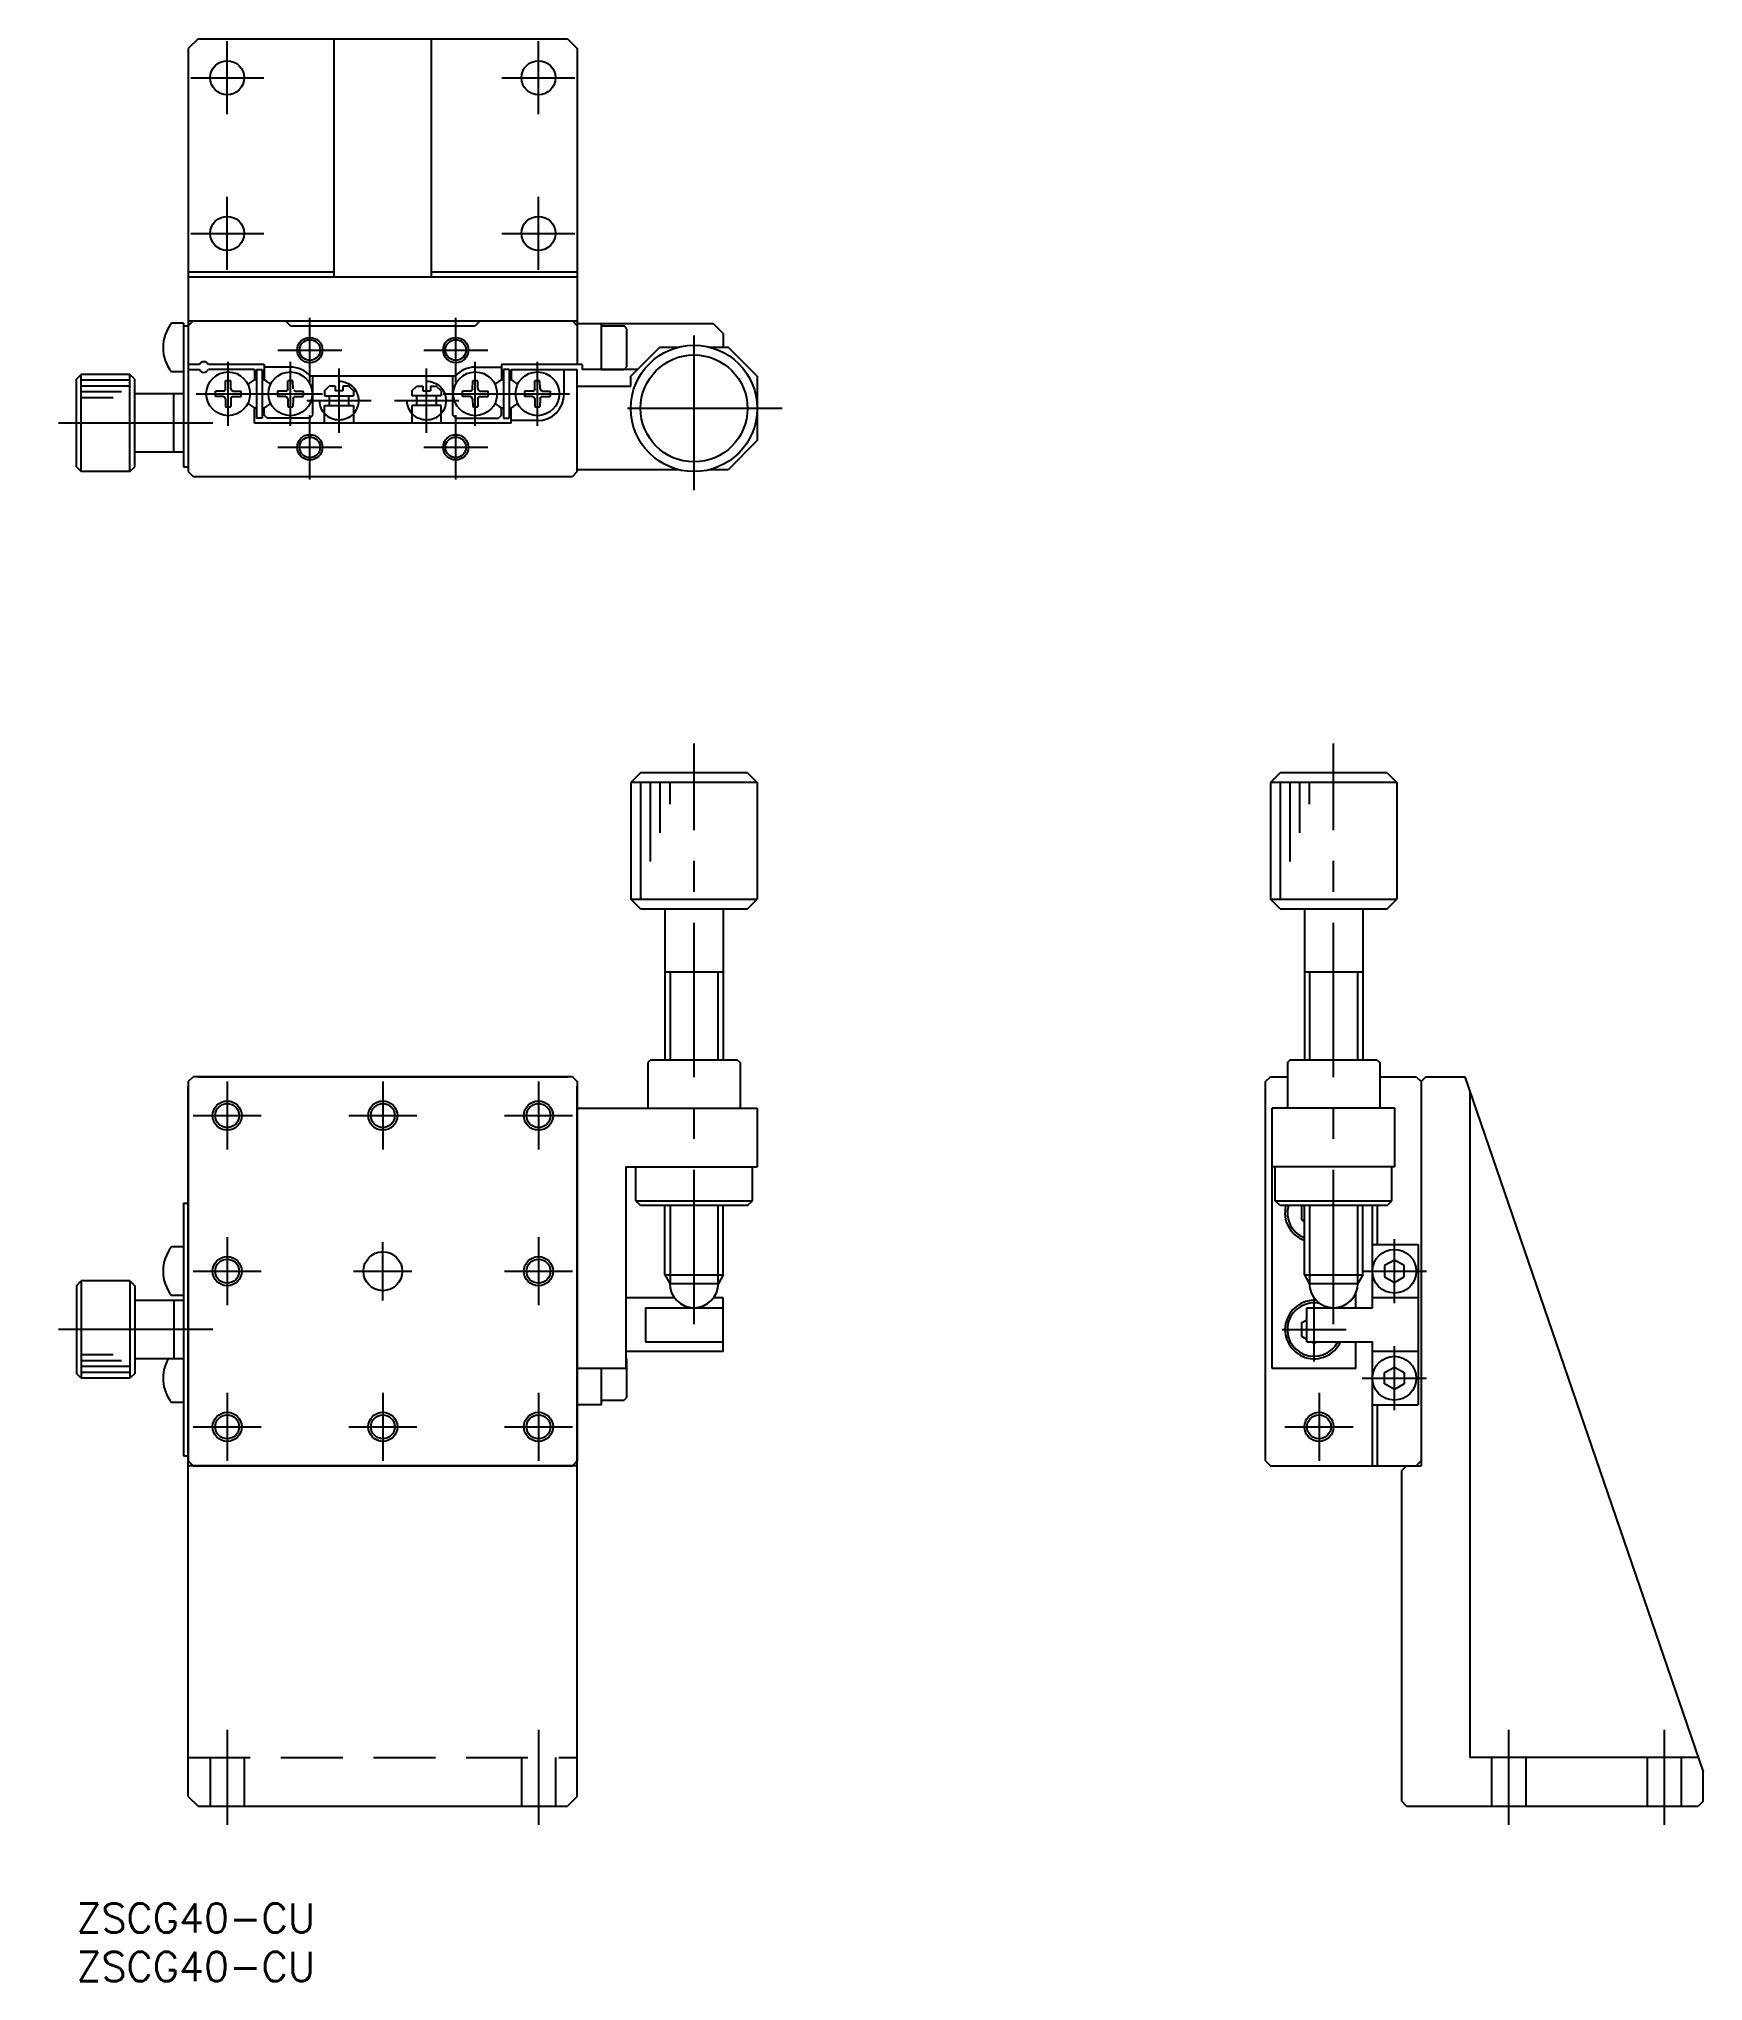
# Model space of a CAD drawing. Extents: x -4 to 167, y -8 to 192.
import ezdxf

# ---------------------------------------------------------------- set-up
doc = ezdxf.new("R2010")
doc.units = 0
doc.header["$LTSCALE"] = 0.5
doc.linetypes.add('CENTER', pattern=[50.8, 31.75, -6.35, 6.35, -6.35])
doc.linetypes.add('DASHED', pattern=[19.05, 12.7, -6.35])
for name, color, linetype in [('MSM_CENTER', 1, 'CENTER'), ('MSM_CONTINUOUS', 7, 'CONTINUOUS'), ('MSM_DASHED', 4, 'DASHED'), ('MSM_NARROW', 5, 'CONTINUOUS'), ('MSM_PART_NUMBER', 7, 'CONTINUOUS')]:
    doc.layers.add(name, color=color, linetype=linetype)
doc.styles.get("Standard").update_dxf_attribs({"font": 'txt.shx', "height": 3, "bigfont": 'bigfont.shx'})

# ---------------------------------------------------------------- blocks, each defined once
blk = doc.blocks.new('*U2')
at = {"layer": 'MSM_PART_NUMBER'}
blk.add_text('ZSCG40-CU', height=3, dxfattribs=at).set_placement((0, -3))
blk = doc.blocks.new('*U3')
at = {"layer": 'MSM_PART_NUMBER'}
blk.add_text('ZSCG40-CU', height=3, dxfattribs=at).set_placement((0, -8))

msp = doc.modelspace()

# ---------------------------------------------------------------- linework, layer by layer
at = {"layer": 'MSM_CENTER'}
for p, q in [((15.5, 183.97), (15.5, 191.47)), ((47.5, 183.97), (47.5, 191.47)), ((11.75, 187.72), (19.25, 187.72)), ((43.75, 187.72), (51.25, 187.72)), ((15.5, 167.97), (15.5, 175.47)), ((47.5, 167.97), (47.5, 175.47)), ((11.75, 171.72), (19.25, 171.72)), ((43.75, 171.72), (51.25, 171.72)), ((24, 156.42), (24, 163.02)), ((39, 156.42), (39, 163.02)), ((63.5, 145.33), (63.5, 161.77)), ((15.6, 151.92), (15.6, 158.52)), ((20.7, 159.72), (27.3, 159.72)), ((22, 151.92), (22, 158.52)), ((27, 151.22), (27, 157.82)), ((35.7, 159.72), (42.3, 159.72)), ((36, 151.22), (36, 157.82)), ((41, 151.92), (41, 158.52)), ((47.4, 151.92), (47.4, 158.52)), ((12.3, 155.22), (25.3, 155.22)), ((23.7, 154.52), (30.3, 154.52)), ((32.7, 154.52), (39.3, 154.52)), ((37.7, 155.22), (44.3, 155.22)), ((44.1, 155.22), (50.7, 155.22)), ((14.02, 152.22), (-3.87, 152.22)), ((24, 146.42), (24, 153.02)), ((39, 146.42), (39, 153.02)), ((72.55, 153.72), (55.04, 153.72)), ((20.7, 149.72), (27.3, 149.72)), ((35.7, 149.72), (42.3, 149.72)), ((63.5, 59.56), (63.5, 119.25)), ((129.26, 59.56), (129.26, 119.25)), ((15.5, 84.5), (15.5, 77.5)), ((31.5, 84.5), (31.5, 77.5)), ((47.5, 84.5), (47.5, 77.5)), ((12, 81), (19, 81)), ((28, 81), (35, 81)), ((44, 81), (51, 81)), ((15.5, 68.5), (15.5, 61.5)), ((31.5, 62), (31.5, 68)), ((47.5, 68.5), (47.5, 61.5)), ((135.51, 61.7), (135.51, 68.3)), ((12, 65), (19, 65)), ((28.5, 65), (34.5, 65)), ((44, 65), (51, 65)), ((132.21, 65), (138.81, 65)), ((127.26, 55.7), (127.26, 62.3)), ((14.02, 59), (-3.87, 59)), ((123.96, 59), (130.56, 59)), ((135.51, 50.7), (135.51, 57.3)), ((132.21, 54), (138.81, 54)), ((15.5, 52.5), (15.5, 45.5)), ((31.5, 52.5), (31.5, 45.5)), ((47.5, 52.5), (47.5, 45.5)), ((127.76, 52.5), (127.76, 45.5)), ((12, 49), (19, 49)), ((28, 49), (35, 49)), ((44, 49), (51, 49)), ((124.26, 49), (131.26, 49)), ((15.5, 17.85), (15.5, 8.09)), ((47.5, 17.85), (47.5, 8.09)), ((147.26, 17.85), (147.26, 8.09)), ((163.26, 17.85), (163.26, 8.09))]:
    msp.add_line(p, q, dxfattribs=at)
at = {"layer": 'MSM_CONTINUOUS'}
for p, q in [((12.5, 191.72), (11.5, 190.72)), ((11.5, 190.72), (11.5, 147.22)), ((12.5, 191.72), (50.5, 191.72)), ((26.5, 167.22), (26.5, 191.72)), ((36.5, 167.22), (36.5, 191.72)), ((50.5, 191.72), (51.5, 190.72)), ((51.5, 190.72), (51.5, 158.22)), ((26.5, 167.72), (11.5, 167.72)), ((51.5, 167.22), (11.5, 167.22)), ((51.5, 167.72), (36.5, 167.72)), ((11, 162.47), (9.78, 162.47)), ((11, 162.47), (11, 147.72)), ((11, 162.22), (11.5, 162.22)), ((12, 162.72), (11.5, 162.22)), ((11.5, 162.72), (51.5, 162.72)), ((21.5, 162.72), (22, 162.22)), ((22, 162.22), (41, 162.22)), ((41.5, 162.72), (41, 162.22)), ((51, 162.72), (51.5, 162.22)), ((65.5, 162.42), (51.5, 162.42)), ((54, 157.72), (54, 162.42)), ((54, 162.22), (56.3, 162.22)), ((56.6, 161.92), (56.3, 162.22)), ((56.6, 158.02), (56.6, 161.92)), ((66.5, 161.42), (65.5, 162.42)), ((57, 157.02), (60, 160.02)), ((60, 160.02), (61.9, 160.02)), ((65.1, 160.02), (67, 160.02)), ((66.5, 161.42), (66.5, 160.02)), ((70, 157.02), (67, 160.02)), ((12.64, 158.22), (11.5, 158.22)), ((19.3, 158.22), (13.56, 158.22)), ((19.3, 158.22), (19.3, 156.64)), ((22, 157.97), (19.3, 157.97)), ((41, 157.97), (43.7, 157.97)), ((43.7, 158.22), (43.7, 156.64)), ((52, 158.22), (43.7, 158.22)), ((52, 158.22), (52, 157.72)), ((56.6, 158.02), (56.3, 157.72)), ((0.5, 157.22), (0, 156.72)), ((0, 147.72), (0, 156.72)), ((0.5, 147.22), (0.5, 157.22)), ((5.5, 157.22), (0.5, 157.22)), ((5.5, 147.22), (5.5, 157.22)), ((6, 156.72), (5.5, 157.22)), ((6, 147.72), (6, 156.72)), ((11, 157.47), (9.78, 157.47)), ((11.5, 157.72), (12.64, 157.72)), ((18.3, 157.72), (13.56, 157.72)), ((15.33, 155.72), (15.34, 156.55)), ((15.87, 155.72), (15.86, 156.55)), ((18.3, 157.72), (18.3, 156.64)), ((18.5, 157.72), (18.5, 152.72)), ((18.5, 157.72), (19.1, 157.72)), ((19.1, 157.72), (19.1, 152.72)), ((21.73, 155.72), (21.74, 156.55)), ((22.27, 155.72), (22.26, 156.55)), ((38.92, 157.02), (24.08, 157.02)), ((24.3, 153.02), (24.3, 157.02)), ((25.5, 155.52), (26, 156.02)), ((26.6, 156.02), (26, 156.02)), ((26.6, 156.02), (26.6, 155.52)), ((28, 156.02), (27.4, 156.02)), ((27.4, 156.02), (27.4, 155.52)), ((28.5, 155.52), (28, 156.02)), ((34.5, 155.52), (35, 156.02)), ((35, 156.02), (35.6, 156.02)), ((35.6, 156.02), (35.6, 155.52)), ((36.4, 156.02), (37, 156.02)), ((36.4, 156.02), (36.4, 155.52)), ((37.5, 155.52), (37, 156.02)), ((38.7, 153.02), (38.7, 157.02)), ((40.73, 155.72), (40.74, 156.55)), ((41.27, 155.72), (41.26, 156.55)), ((43.9, 157.72), (43.9, 152.72)), ((44.5, 157.72), (43.9, 157.72)), ((44.5, 157.72), (44.5, 152.72)), ((44.7, 157.72), (44.7, 156.64)), ((44.7, 157.72), (51.5, 157.72)), ((47.13, 155.72), (47.14, 156.55)), ((47.67, 155.72), (47.66, 156.55)), ((50.15, 155.22), (50.15, 157.72)), ((51.5, 147.22), (51.5, 157.72)), ((51.5, 156.02), (57, 156.02)), ((57.7, 157.72), (52, 157.72)), ((54, 157.72), (56.3, 157.72)), ((57, 156.02), (57, 157.02)), ((70, 157.02), (70, 150.42)), ((11, 155.22), (6, 155.22)), ((10, 149.22), (10, 155.22)), ((15.12, 155.5), (14.28, 155.48)), ((15.12, 154.95), (14.28, 154.96)), ((15.12, 155.5), (15.25, 155.56)), ((15.12, 154.95), (15.25, 154.89)), ((15.33, 155.72), (15.25, 155.56)), ((15.33, 154.72), (15.25, 154.89)), ((15.33, 154.72), (15.34, 153.9)), ((15.87, 154.72), (15.86, 153.9)), ((15.87, 155.72), (15.95, 155.56)), ((15.87, 154.72), (15.95, 154.89)), ((16.08, 155.5), (15.95, 155.56)), ((16.08, 154.95), (15.95, 154.89)), ((16.08, 155.5), (16.92, 155.48)), ((16.08, 154.95), (16.92, 154.96)), ((18.3, 152.22), (18.3, 153.81)), ((19.3, 153.02), (19.3, 153.81)), ((21.52, 155.5), (20.68, 155.48)), ((21.52, 154.95), (20.68, 154.96)), ((21.52, 155.5), (21.65, 155.56)), ((21.52, 154.95), (21.65, 154.89)), ((21.73, 155.72), (21.65, 155.56)), ((21.73, 154.72), (21.65, 154.89)), ((21.73, 154.72), (21.74, 153.9)), ((22.27, 154.72), (22.26, 153.9)), ((22.27, 154.72), (22.35, 154.89)), ((22.48, 155.5), (22.35, 155.56)), ((22.48, 154.95), (22.35, 154.89)), ((22.48, 155.5), (23.32, 155.48)), ((22.48, 154.95), (23.32, 154.96)), ((25.5, 155.52), (25.5, 155.02)), ((25.5, 155.02), (28.5, 155.02)), ((25.5, 154.02), (28.5, 154.02)), ((25.5, 152.22), (25.5, 154.02)), ((26, 155.02), (26, 154.02)), ((27.4, 155.52), (26.6, 155.52)), ((28, 154.02), (28, 155.02)), ((28.5, 155.52), (28.5, 155.02)), ((28.5, 154.02), (28.5, 152.22)), ((34.5, 155.52), (34.5, 155.02)), ((37.5, 155.02), (34.5, 155.02)), ((37.5, 154.02), (34.5, 154.02)), ((34.5, 154.02), (34.5, 152.22)), ((35, 154.02), (35, 155.02)), ((35.6, 155.52), (36.4, 155.52)), ((37, 155.02), (37, 154.02)), ((37.5, 155.52), (37.5, 155.02)), ((37.5, 152.22), (37.5, 154.02)), ((40.52, 155.5), (39.68, 155.48)), ((40.52, 154.95), (39.68, 154.96)), ((40.52, 155.5), (40.65, 155.56)), ((40.52, 154.95), (40.65, 154.89)), ((40.73, 155.72), (40.65, 155.56)), ((40.73, 154.72), (40.65, 154.89)), ((40.73, 154.72), (40.74, 153.9)), ((41.27, 154.72), (41.26, 153.9)), ((41.27, 155.72), (41.35, 155.56)), ((41.27, 154.72), (41.35, 154.89)), ((41.48, 155.5), (41.35, 155.56)), ((41.48, 154.95), (41.35, 154.89)), ((41.48, 155.5), (42.32, 155.48)), ((41.48, 154.95), (42.32, 154.96)), ((43.7, 153.02), (43.7, 153.81)), ((44.7, 152.22), (44.7, 153.81)), ((46.92, 155.5), (46.08, 155.48)), ((46.92, 154.95), (46.08, 154.96)), ((46.92, 155.5), (47.05, 155.56)), ((46.92, 154.95), (47.05, 154.89)), ((47.13, 155.72), (47.05, 155.56)), ((47.13, 154.72), (47.05, 154.89)), ((47.13, 154.72), (47.14, 153.9)), ((47.67, 154.72), (47.66, 153.9)), ((47.67, 155.72), (47.75, 155.56)), ((47.67, 154.72), (47.75, 154.89)), ((47.88, 155.5), (47.75, 155.56)), ((47.88, 154.95), (47.75, 154.89)), ((47.88, 155.5), (48.72, 155.48)), ((47.88, 154.95), (48.72, 154.96)), ((44.7, 152.22), (18.3, 152.22)), ((19.1, 152.72), (18.5, 152.72)), ((19.6, 152.72), (19.3, 153.02)), ((24, 152.72), (19.6, 152.72)), ((24, 152.72), (24.3, 153.02)), ((39, 152.72), (38.7, 153.02)), ((39, 152.72), (43.4, 152.72)), ((43.7, 153.02), (43.4, 152.72)), ((43.9, 152.72), (44.5, 152.72)), ((47.4, 152.47), (44.7, 152.47)), ((70, 150.42), (67, 147.42)), ((11, 149.22), (6, 149.22)), ((0, 147.72), (0.5, 147.22)), ((5.5, 147.22), (0.5, 147.22)), ((5.5, 147.22), (6, 147.72)), ((11, 147.72), (11.5, 147.72)), ((11.5, 147.22), (12, 146.72)), ((12, 146.72), (51, 146.72)), ((51.5, 147.22), (51, 146.72)), ((61.9, 147.42), (51.5, 147.42)), ((67, 147.42), (65.1, 147.42)), ((58, 116.25), (57, 115.25)), ((69, 116.25), (58, 116.25)), ((69, 116.25), (70, 115.25)), ((123.76, 116.25), (122.76, 115.25)), ((134.76, 116.25), (123.76, 116.25)), ((134.76, 116.25), (135.76, 115.25)), ((70, 115.25), (57, 115.25)), ((57, 115.25), (57, 103.25)), ((70, 115.25), (70, 103.25)), ((122.76, 115.25), (122.76, 103.25)), ((135.76, 115.25), (122.76, 115.25)), ((135.76, 115.25), (135.76, 103.25)), ((57, 103.25), (70, 103.25)), ((58, 102.25), (57, 103.25)), ((58, 102.25), (69, 102.25)), ((60.5, 102.25), (60.5, 86.75)), ((66.5, 102.25), (66.5, 86.75)), ((69, 102.25), (70, 103.25)), ((122.76, 103.25), (135.76, 103.25)), ((123.76, 102.25), (122.76, 103.25)), ((123.76, 102.25), (134.76, 102.25)), ((126.26, 102.25), (126.26, 86.75)), ((132.26, 102.25), (132.26, 86.75)), ((134.76, 102.25), (135.76, 103.25)), ((66.5, 95.75), (60.5, 95.75)), ((132.26, 95.75), (126.26, 95.75)), ((59.05, 86.75), (58.75, 86.45)), ((58.75, 86.45), (58.75, 81.75)), ((59.05, 86.75), (67.95, 86.75)), ((67.95, 86.75), (68.25, 86.45)), ((68.25, 86.45), (68.25, 81.75)), ((124.81, 86.75), (124.51, 86.45)), ((124.51, 86.45), (124.51, 81.75)), ((124.81, 86.75), (133.71, 86.75)), ((133.71, 86.75), (134.01, 86.45)), ((134.01, 86.45), (134.01, 81.75)), ((11.5, 84.5), (12, 85)), ((11.5, 84.5), (11.5, 45.5)), ((11.5, 11), (11.5, 84)), ((51, 85), (12, 85)), ((12.5, 85), (50.5, 85)), ((51, 85), (51.5, 84.5)), ((51.5, 84.5), (51.5, 45.5)), ((51.5, 11), (51.5, 84)), ((122.26, 84.5), (122.76, 85)), ((122.26, 45.5), (122.26, 84.5)), ((122.76, 85), (124.51, 85)), ((134.01, 85), (137.76, 85)), ((137.76, 85), (138.26, 84.5)), ((138.76, 85), (138.26, 84.5)), ((138.26, 84.5), (138.26, 45)), ((138.76, 85), (142.76, 85)), ((142.76, 85), (167.26, 13.54)), ((143.26, 83.54), (143.26, 15)), ((51.5, 81.75), (70, 81.75)), ((70, 81.75), (70, 75.75)), ((122.96, 55), (122.96, 81.75)), ((135.56, 81.75), (122.96, 81.75)), ((135.56, 75.75), (135.56, 81.75)), ((56.5, 75.75), (56.5, 55)), ((56.5, 75.75), (70, 75.75)), ((57.5, 72.25), (57.5, 75.75)), ((69.5, 72.25), (69.5, 75.75)), ((135.56, 75.75), (122.96, 75.75)), ((123.26, 72.25), (123.26, 75.75)), ((135.26, 72.25), (135.26, 75.75)), ((11, 72), (11, 46)), ((11, 72), (11.5, 72)), ((57.5, 72.25), (69.5, 72.25)), ((58, 71.75), (57.5, 72.25)), ((69, 71.75), (69.5, 72.25)), ((123.26, 72.25), (135.26, 72.25)), ((123.76, 71.75), (123.26, 72.25)), ((134.76, 71.75), (135.26, 72.25)), ((69, 71.75), (58, 71.75)), ((60.5, 64.62), (60.5, 71.75)), ((66.5, 64.62), (66.5, 71.75)), ((134.76, 71.75), (123.76, 71.75)), ((126.01, 71.72), (126.06, 71.75)), ((126.01, 70.28), (126.01, 71.72)), ((126.26, 70.13), (126.01, 70.28)), ((126.26, 64.62), (126.26, 71.75)), ((132.26, 64.62), (132.26, 71.75)), ((133.26, 61.25), (133.26, 71.75)), ((133.76, 67.75), (133.76, 71.75)), ((11, 67.5), (9.78, 67.5)), ((133.26, 67.75), (137.96, 67.75)), ((135.51, 66.15), (134.51, 65.58)), ((136.51, 65.58), (135.51, 66.15)), ((137.96, 67.75), (137.96, 51.25)), ((0, 63.5), (0.5, 64)), ((0.5, 64), (0.5, 54)), ((5.5, 64), (0.5, 64)), ((5.5, 64), (5.5, 54)), ((5.5, 64), (6, 63.5)), ((60.5, 64.62), (66.5, 64.62)), ((60.5, 64.62), (61, 63.75)), ((66.5, 64.62), (66, 63.75)), ((126.26, 64.62), (132.26, 64.62)), ((126.26, 64.62), (126.76, 63.75)), ((132.26, 64.62), (131.76, 63.75)), ((134.51, 65.58), (134.51, 64.42)), ((134.51, 64.42), (135.51, 63.85)), ((135.51, 63.85), (136.51, 64.42)), ((136.51, 64.42), (136.51, 65.58)), ((0, 63.5), (0, 54.5)), ((6, 63.5), (6, 54.5)), ((11, 62), (6, 62)), ((11, 62.5), (9.78, 62.5)), ((10, 62), (10, 56)), ((61.5, 62.25), (56.5, 62.25)), ((61, 63.75), (66, 63.75)), ((66.5, 62.25), (65.5, 62.25)), ((66.5, 56.75), (66.5, 62.25)), ((126.76, 63.75), (131.76, 63.75)), ((131.56, 61.25), (131.56, 62.77)), ((137.96, 62.25), (133.26, 62.25)), ((58.5, 61.25), (58.5, 57.75)), ((58.5, 61.25), (66.5, 61.25)), ((126.01, 59.72), (126.51, 60.01)), ((126.51, 61.25), (133.26, 61.25)), ((126.51, 57.75), (126.51, 61.25)), ((126.01, 58.28), (126.01, 59.72)), ((126.51, 57.99), (126.01, 58.28)), ((11, 56), (6, 56)), ((66.5, 56.75), (56.5, 56.75)), ((56.5, 56.05), (56.6, 55.95)), ((56.6, 52.05), (56.6, 55.95)), ((58.5, 57.75), (66.5, 57.75)), ((126.51, 57.75), (133.26, 57.75)), ((127.26, 57.56), (126.92, 57.75)), ((127.59, 57.75), (127.26, 57.56)), ((131.56, 55), (131.56, 57.75)), ((133.26, 45), (133.26, 57.75)), ((137.96, 56.75), (133.26, 56.75)), ((0.5, 54), (0, 54.5)), ((5.5, 54), (0.5, 54)), ((6, 54.5), (5.5, 54)), ((56.5, 55), (51.5, 55)), ((54, 51.25), (54, 55)), ((131.56, 55), (122.96, 55)), ((134.51, 54.58), (135.51, 55.15)), ((134.51, 53.42), (134.51, 54.58)), ((135.51, 55.15), (136.51, 54.58)), ((136.51, 54.58), (136.51, 53.42)), ((56.6, 52.05), (56.3, 51.75)), ((135.51, 52.85), (134.51, 53.42)), ((136.51, 53.42), (135.51, 52.85)), ((11, 51.5), (9.78, 51.5)), ((54, 51.25), (51.5, 51.25)), ((54, 51.75), (56.3, 51.75)), ((133.26, 51.25), (137.96, 51.25)), ((133.76, 45), (133.76, 51.25)), ((11, 46), (11.5, 46)), ((12, 45), (11.5, 45.5)), ((51.5, 45), (11.5, 45)), ((12, 45), (51, 45)), ((51.5, 45.5), (51, 45)), ((122.26, 45.5), (122.76, 45)), ((122.76, 45), (138.26, 45)), ((136.76, 45), (136.26, 44.5)), ((136.26, 10.5), (136.26, 44.5)), ((138.26, 45.5), (137.76, 45)), ((166.76, 15), (143.26, 15)), ((167.26, 10.5), (167.26, 13.54)), ((11.5, 11), (12.5, 10)), ((12.5, 10), (50.5, 10)), ((51.5, 11), (50.5, 10)), ((136.76, 10), (136.26, 10.5)), ((136.76, 10), (166.76, 10)), ((167.26, 10.5), (166.76, 10))]:
    msp.add_line(p, q, dxfattribs=at)
for centre, radius in [((15.5, 187.72), 1.75), ((47.5, 187.72), 1.75), ((15.5, 171.72), 1.75), ((47.5, 171.72), 1.75), ((24, 159.72), 1.06), ((39, 159.72), 1.06), ((63.5, 153.72), 6.5), ((63.5, 153.72), 5.5), ((15.6, 155.22), 2.25), ((22, 155.22), 2.25), ((41, 155.22), 2.25), ((47.4, 155.22), 2.25), ((24, 149.72), 1.06), ((39, 149.72), 1.06), ((15.5, 81), 1.23), ((31.5, 81), 1.23), ((47.5, 81), 1.23), ((15.5, 65), 1.23), ((31.5, 65), 2), ((47.5, 65), 1.23), ((135.51, 65), 2.25), ((135.51, 54), 2.25), ((15.5, 49), 1.23), ((31.5, 49), 1.23), ((47.5, 49), 1.23), ((127.76, 49), 1.23)]:
    msp.add_circle(centre, radius, dxfattribs=at)
for centre, radius, start, end in [((12.9, 159.97), 4, 141.3178, 218.6822), ((13.1, 158.02), 0.5, 23.5782, 156.4218), ((22, 155.22), 2.75, 40.8851, 90), ((41, 155.22), 2.75, 90, 139.1149), ((13.1, 157.92), 0.5, 203.5782, 336.4218), ((15.6, 155.22), 1.35, 78.8959, 101.1041), ((18.8, 155.22), 1.5, 101.537, 140.6871), ((18.8, 155.22), 1.5, 39.3129, 78.463), ((22, 155.22), 1.35, 78.8959, 101.1041), ((41, 155.22), 1.35, 78.8959, 101.1041), ((44.2, 155.22), 1.5, 101.537, 140.6871), ((44.2, 155.22), 1.5, 39.3128, 78.463), ((47.4, 155.22), 1.35, 78.8959, 101.1041), ((15.6, 155.22), 1.35, 168.8959, 191.1041), ((15.6, 155.22), 1.35, 258.8959, 281.1041), ((15.6, 155.22), 1.35, 348.8959, 11.1041), ((18.8, 155.22), 1.5, 219.3128, 258.463), ((18.8, 155.22), 1.5, 281.537, 320.6871), ((22, 155.22), 1.35, 168.8959, 191.1041), ((22, 155.22), 1.35, 258.8959, 281.1041), ((22, 155.22), 1.35, 348.8959, 11.1041), ((41, 155.22), 1.35, 168.8959, 191.1041), ((41, 155.22), 1.35, 258.8959, 281.1041), ((41, 155.22), 1.35, 348.8959, 11.1041), ((44.2, 155.22), 1.5, 219.3129, 258.463), ((44.2, 155.22), 1.5, 281.537, 320.6872), ((47.4, 155.22), 1.35, 168.8959, 191.1041), ((47.4, 155.22), 1.35, 258.8959, 281.1041), ((47.4, 155.22), 2.75, 270, 0), ((47.4, 155.22), 1.35, 348.8959, 11.1041), ((127.26, 71), 3, 165.5225, 250.5288), ((12.9, 65), 4, 141.3178, 218.6822), ((63.5, 63.75), 2.5, 180, 0), ((127.26, 59), 3, 85.7409, 335.3756), ((129.26, 63.75), 2.5, 180, 0), ((12.9, 54), 4, 150, 218.6822)]:
    msp.add_arc(centre, radius, start, end, dxfattribs=at)
at = {"layer": 'MSM_DASHED'}
for p, q in [((11.5, 15), (51.5, 15)), ((13.75, 15), (13.75, 10)), ((17.25, 15), (17.25, 10)), ((45.75, 15), (45.75, 10)), ((49.25, 15), (49.25, 10)), ((145.51, 15), (145.51, 10)), ((149.01, 15), (149.01, 10)), ((161.51, 15), (161.51, 10)), ((165.01, 15), (165.01, 10))]:
    msp.add_line(p, q, dxfattribs=at)
for centre in [(27, 154.52), (36, 154.52)]:
    msp.add_circle(centre, 2, dxfattribs=at)
at = {"layer": 'MSM_NARROW'}
for p, q in [((5.5, 156.62), (0.5, 156.62)), ((5.5, 156.02), (0.5, 156.02)), ((4.64, 155.42), (0.5, 155.42)), ((3.77, 154.82), (0.5, 154.82)), ((58, 115.25), (58, 103.25)), ((59, 115.25), (59, 107.13)), ((60, 115.25), (60, 110.08)), ((61, 115.25), (61, 113.02)), ((123.76, 115.25), (123.76, 103.25)), ((124.76, 115.25), (124.76, 107.13)), ((125.76, 115.25), (125.76, 110.08)), ((126.76, 115.25), (126.76, 113.02)), ((61.04, 95.75), (61.04, 86.75)), ((65.96, 95.75), (65.96, 86.75)), ((126.8, 95.75), (126.8, 86.75)), ((131.72, 95.75), (131.72, 86.75)), ((61.04, 71.75), (61.04, 63.75)), ((65.96, 71.75), (65.96, 63.75)), ((126.8, 71.75), (126.8, 63.75)), ((131.72, 71.75), (131.72, 63.75)), ((3.77, 56.4), (0.5, 56.4)), ((4.64, 55.8), (0.5, 55.8)), ((5.5, 55.2), (0.5, 55.2)), ((5.5, 54.6), (0.5, 54.6))]:
    msp.add_line(p, q, dxfattribs=at)
for centre, radius in [((24, 159.72), 1.3), ((39, 159.72), 1.3), ((24, 149.72), 1.3), ((39, 149.72), 1.3), ((15.5, 81), 1.5), ((31.5, 81), 1.5), ((47.5, 81), 1.5), ((15.5, 65), 1.5), ((47.5, 65), 1.5), ((15.5, 49), 1.5), ((31.5, 49), 1.5), ((47.5, 49), 1.5), ((127.76, 49), 1.5)]:
    msp.add_circle(centre, radius, dxfattribs=at)
for centre, start, end in [((127.26, 71), 164.1734, 248.6763), ((127.26, 59), 77.6297, 332.9643)]:
    msp.add_arc(centre, 2.75, start, end, dxfattribs=at)

# ---------------------------------------------------------------- block references
at = {"layer": 'MSM_CONTINUOUS'}
for name in ['*U2', '*U3']:
    msp.add_blockref(name, (0, 0), dxfattribs=at)

doc.saveas('drawing.dxf')
